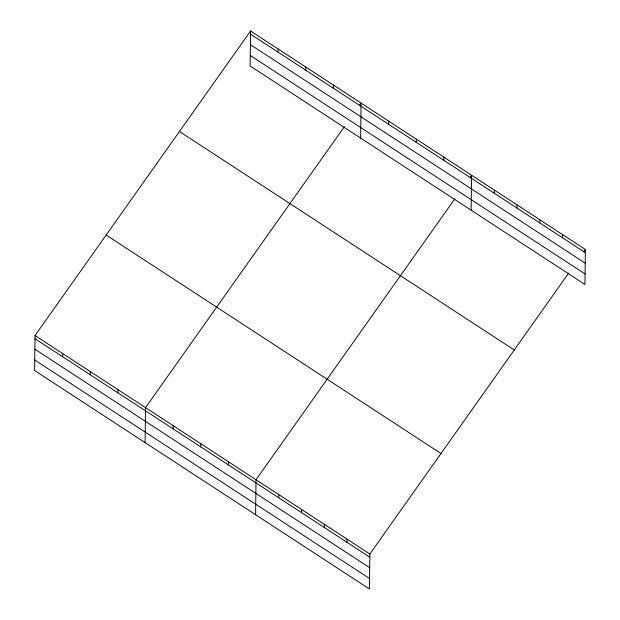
<?xml version="1.0" encoding="UTF-8"?>
<svg xmlns="http://www.w3.org/2000/svg" width="620" height="620" viewBox="0 0 620 620"><rect width="100%" height="100%" fill="white"/><g stroke="black" fill="none" stroke-linecap="round" stroke-linejoin="round"><path stroke-width="0.93" d="M250.573 31L250.147 65.984L584.962 284.471L585.389 249.488L250.573 31L35.038 335.529L34.611 370.512L369.427 589L369.853 554.017L568.718 273.04M62.62 356.725L62.659 353.547M90.241 374.751L90.28 371.574M117.862 392.778L117.901 389.6M145.096 442.61L145.53 407.627L344.394 126.65M173.112 428.831L173.15 425.653M200.733 446.857L200.772 443.68M228.354 464.876L228.392 461.699M255.587 514.716L256.013 479.725L454.886 198.756M278.155 52.204L278.194 49.026M278.744 497.759L278.783 494.582M305.784 70.231L305.823 67.053M301.514 512.616L301.553 509.439M324.276 527.481L324.314 524.295M333.405 88.257L333.444 85.08M347.045 542.337L347.084 539.16M360.638 138.09L361.065 103.098L359.399 105.454M388.647 124.302L388.686 121.125M416.268 142.329L416.307 139.151M443.889 160.355L443.928 157.178M471.123 210.188L471.557 175.204L469.882 177.56M494.279 193.239L494.318 190.061M517.049 208.095L517.088 204.918M539.818 222.952L539.857 219.774M562.588 237.809L562.627 234.631M583.722 251.844L585.389 249.488M250.534 34.178L585.35 252.665M250.41 44.671L585.226 263.167M250.279 55.49L585.094 273.978M179.451 131.494L514.267 349.982M106.167 235.034L440.983 453.522M35.038 335.529L369.853 554.017M34.999 338.706L369.815 557.194M34.867 349.2L369.683 567.688M34.736 360.011L369.551 578.507"/></g></svg>
